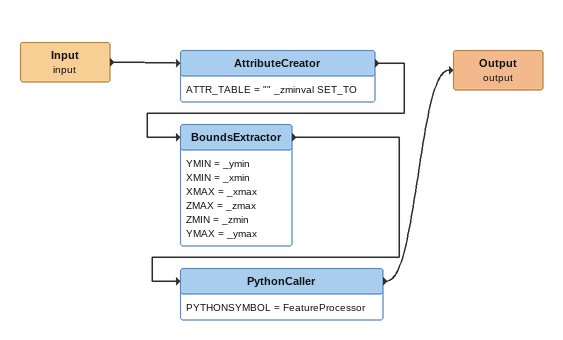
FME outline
Input (input)
    -> AttributeCreator
AttributeCreator
    ATTR_TABLE = "" _zminval SET_TO
    -> BoundsExtractor
BoundsExtractor
    YMIN = _ymin
    XMIN = _xmin
    XMAX = _xmax
    ZMAX = _zmax
    ZMIN = _zmin
    YMAX = _ymax
    -> PythonCaller
PythonCaller
    PYTHONSYMBOL = FeatureProcessor
    -> Output (output)
Output (output)
